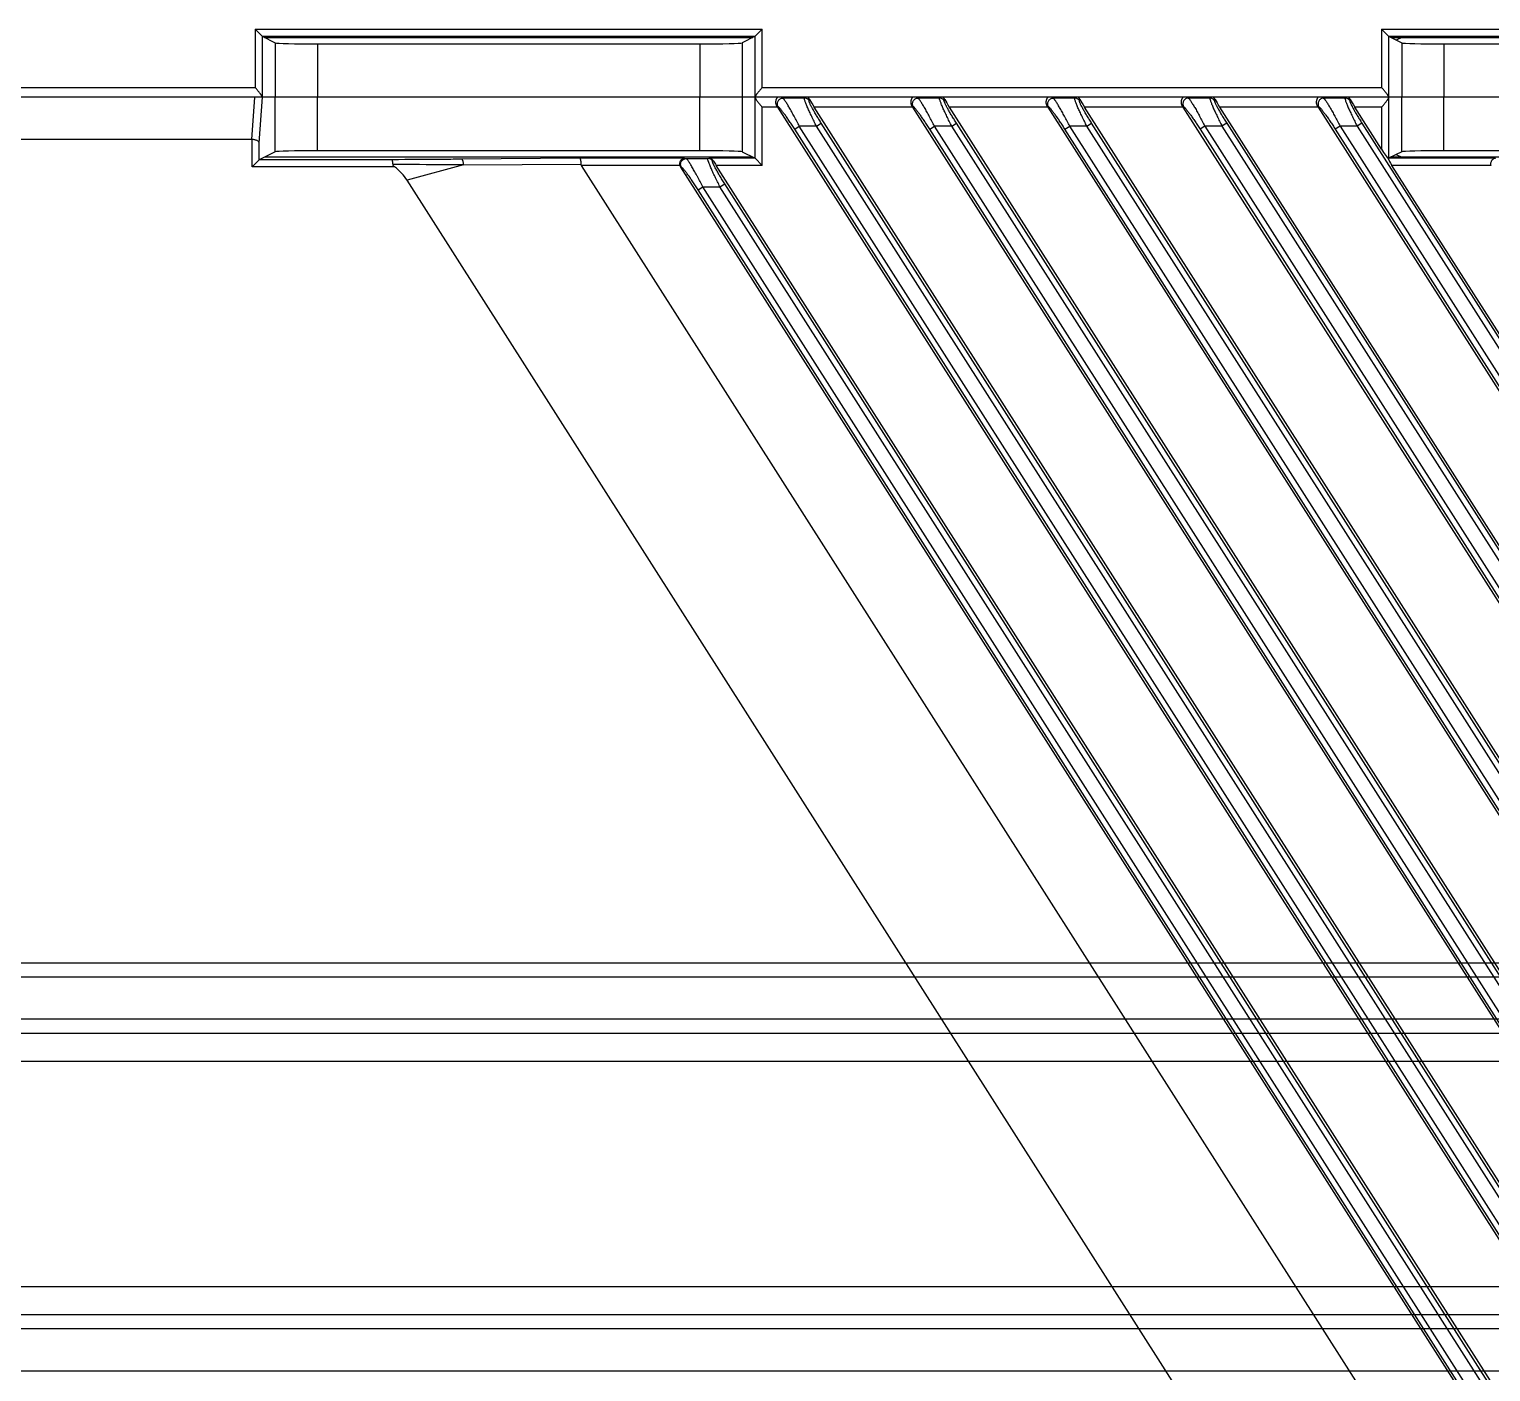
# Model space of a CAD drawing. Header units: millimetres. Extents: x 562 to 17351, y 2396 to 6995.
# Drawn here: x 14905.2 to 15009.1, y 5128.1 to 5223.6 of the extents above; entities that cross this region are included whole.
import ezdxf

# ---------------------------------------------------------------- set-up
doc = ezdxf.new("R2010")
doc.units = ezdxf.units.MM
doc.layers.add('02___PRT_ALL_AXES', color=7, linetype='Continuous')

# ---------------------------------------------------------------- blocks, each defined once
blk = doc.blocks.new('DTGCNV')
at = {"color": 7, "linetype": 'Continuous'}
for p, q in [((13316.62, 5010.2), (12716.62, 5010.2)), ((13098.88, 5007.2), (13099.09, 5010.2)), ((13099.39, 5006.95), (13099.62, 5010.2)), ((13100.53, 5006.33), (13100.53, 5010.2)), ((13103.53, 5006.4), (13103.53, 5010.2)), ((13130.71, 5006.4), (13130.71, 5010.2)), ((13133.71, 5010.2), (13133.71, 5006.33)), ((13134.63, 5005.86), (13134.63, 5010.16)), ((13136.6, 5010.14), (13136.5, 5010.2)), ((13138.13, 5010.14), (13136.6, 5010.14)), ((13138.13, 5010.14), (13138.16, 5010.2)), ((13138.51, 5010.03), (13138.46, 5009.95)), ((13146.21, 5010.14), (13146.1, 5010.2)), ((13147.73, 5010.14), (13146.21, 5010.14)), ((13147.73, 5010.14), (13147.76, 5010.2)), ((13148.11, 5010.03), (13148.07, 5009.95)), ((13155.81, 5010.14), (13155.71, 5010.2)), ((13157.34, 5010.14), (13155.81, 5010.14)), ((13157.34, 5010.14), (13157.37, 5010.2)), ((13157.72, 5010.03), (13157.67, 5009.95)), ((13165.31, 5010.2), (13165.42, 5010.14)), ((13166.94, 5010.14), (13165.42, 5010.14)), ((13166.97, 5010.2), (13166.94, 5010.14)), ((13167.32, 5010.03), (13167.28, 5009.95)), ((13174.91, 5010.2), (13175.02, 5010.14)), ((13176.54, 5010.14), (13175.02, 5010.14)), ((13176.58, 5010.2), (13176.54, 5010.14)), ((13176.93, 5010.03), (13176.88, 5009.95)), ((13179.64, 5010.16), (13179.64, 5005.86)), ((13180.57, 5006.33), (13180.57, 5010.2)), ((13183.57, 5006.4), (13183.57, 5010.2)), ((13135.13, 5005.36), (13135.13, 5009.5)), ((13136.22, 5009.5), (13135.13, 5009.5)), ((13136.27, 5009.53), (13136.16, 5009.59)), ((13136.22, 5009.5), (13315.88, 4727.48)), ((13145.82, 5009.5), (13138.83, 5009.5)), ((13315.92, 4731.52), (13138.83, 5009.5)), ((13145.87, 5009.53), (13145.76, 5009.59)), ((13145.82, 5009.5), (13315.88, 4742.55)), ((13155.43, 5009.5), (13148.43, 5009.5)), ((13315.92, 4746.59), (13148.43, 5009.5)), ((13155.48, 5009.53), (13155.37, 5009.59)), ((13155.43, 5009.5), (13315.88, 4757.63)), ((13165.03, 5009.5), (13158.03, 5009.5)), ((13311.78, 4768.16), (13158.03, 5009.5)), ((13164.97, 5009.59), (13165.08, 5009.53)), ((13165.03, 5009.5), (13311.54, 4779.53)), ((13174.63, 5009.5), (13167.64, 5009.5)), ((13311.78, 4783.23), (13167.64, 5009.5)), ((13174.58, 5009.59), (13174.69, 5009.53)), ((13174.63, 5009.5), (13311.54, 4794.6)), ((13179.14, 5009.5), (13177.24, 5009.5)), ((13179.14, 5006.51), (13177.24, 5009.5)), ((13179.14, 5009.5), (13179.14, 5006.51)), ((13137.44, 5007.93), (13137.77, 5008.15)), ((13314.23, 4730.42), (13137.44, 5007.93)), ((13138.99, 5008.15), (13137.77, 5008.15)), ((13314.57, 4730.63), (13137.77, 5008.15)), ((13138.99, 5008.15), (13139.33, 5008.36)), ((13314.57, 4732.55), (13138.99, 5008.15)), ((13314.9, 4732.76), (13139.33, 5008.36)), ((13147.04, 5007.93), (13147.38, 5008.15)), ((13314.23, 4745.49), (13147.04, 5007.93)), ((13148.6, 5008.15), (13147.38, 5008.15)), ((13314.57, 4745.71), (13147.38, 5008.15)), ((13148.6, 5008.15), (13148.93, 5008.36)), ((13314.57, 4747.62), (13148.6, 5008.15)), ((13314.9, 4747.84), (13148.93, 5008.36)), ((13156.64, 5007.93), (13156.98, 5008.15)), ((13314.23, 4760.57), (13156.64, 5007.93)), ((13158.2, 5008.15), (13156.98, 5008.15)), ((13314.57, 4760.78), (13156.98, 5008.15)), ((13158.2, 5008.15), (13158.54, 5008.36)), ((13314.57, 4762.7), (13158.2, 5008.15)), ((13314.9, 4762.91), (13158.54, 5008.36)), ((13166.58, 5008.15), (13166.25, 5007.93)), ((13166.25, 5007.93), (13309.92, 4782.41)), ((13167.8, 5008.15), (13166.58, 5008.15)), ((13166.58, 5008.15), (13310.26, 4782.62)), ((13168.14, 5008.36), (13167.8, 5008.15)), ((13167.8, 5008.15), (13310.26, 4784.54)), ((13168.14, 5008.36), (13310.59, 4784.75)), ((13176.19, 5008.15), (13175.85, 5007.93)), ((13175.85, 5007.93), (13309.92, 4797.49)), ((13177.41, 5008.15), (13176.19, 5008.15)), ((13176.19, 5008.15), (13310.26, 4797.7)), ((13177.74, 5008.36), (13177.41, 5008.15)), ((13177.41, 5008.15), (13310.26, 4799.62)), ((13177.74, 5008.36), (13310.59, 4799.83)), ((13098.88, 5007.2), (13079.85, 5007.2)), ((13098.89, 5005.26), (13098.89, 5007.2)), ((13099.39, 5005.76), (13099.39, 5006.95)), ((13099.39, 5005.76), (13098.89, 5005.26)), ((13100.53, 5006.33), (13099.39, 5005.76)), ((13108.82, 5005.76), (13099.39, 5005.76)), ((13134.46, 5005.95), (13099.78, 5005.95)), ((13130.71, 5006.4), (13103.53, 5006.4)), ((13122.17, 5005.86), (13113.78, 5005.8)), ((13129.61, 5005.86), (13122.17, 5005.86)), ((13129.61, 5005.86), (13129.73, 5005.84)), ((13129.73, 5005.84), (13131.28, 5005.84)), ((13131.28, 5005.84), (13131.37, 5005.86)), ((13134.63, 5005.86), (13131.37, 5005.86)), ((13131.67, 5005.67), (13131.61, 5005.65)), ((13133.71, 5006.33), (13134.63, 5005.86)), ((13135.13, 5005.36), (13134.63, 5005.86)), ((13179.64, 5005.86), (13179.61, 5005.83)), ((13180.57, 5006.33), (13179.64, 5005.86)), ((13187.23, 5005.86), (13179.64, 5005.86)), ((13237.42, 5005.95), (13179.82, 5005.95)), ((13233.67, 5006.4), (13183.57, 5006.4)), ((13109, 5005.26), (13098.89, 5005.26)), ((13113.92, 5005.39), (13109.91, 5004.31)), ((13113.92, 5005.39), (13122.24, 5005.45)), ((13129.27, 5005.36), (13122.27, 5005.36)), ((13122.27, 5005.36), (13314.22, 4704.06)), ((13129.4, 5005.22), (13129.33, 5005.24)), ((13129.33, 5005.24), (13315.88, 4712.4)), ((13135.13, 5005.36), (13131.86, 5005.36)), ((13315.92, 4716.44), (13131.86, 5005.36)), ((13186.9, 5005.36), (13179.88, 5005.36)), ((13311.78, 4798.31), (13179.88, 5005.36)), ((13298.05, 4708.98), (13109.91, 5004.31)), ((13130.58, 5003.62), (13130.91, 5003.84)), ((13314.23, 4715.34), (13130.58, 5003.62)), ((13130.91, 5003.84), (13132.13, 5003.84)), ((13314.57, 4715.56), (13130.91, 5003.84)), ((13132.13, 5003.84), (13132.47, 5004.05)), ((13314.57, 4717.47), (13132.13, 5003.84)), ((13314.9, 4717.69), (13132.47, 5004.05)), ((13099.1, 4677.53), (13135.13, 4677.53)), ((13099.1, 4677.53), (13099.6, 4677.03)), ((13099.1, 4677.53), (13099.1, 4673.4)), ((13134.63, 4677.03), (13135.13, 4677.53)), ((13135.13, 4673.4), (13135.13, 4677.53)), ((13179.14, 4677.53), (13238.09, 4677.53)), ((13179.14, 4677.53), (13179.64, 4677.03)), ((13179.14, 4677.53), (13179.14, 4673.4)), ((13099.6, 4677.03), (13134.63, 4677.03)), ((13099.6, 4677.03), (13100.53, 4676.57)), ((13099.6, 4677.03), (13099.6, 4672.73)), ((13099.78, 4676.94), (13134.46, 4676.94)), ((13100.53, 4676.57), (13100.53, 4672.7)), ((13103.53, 4676.49), (13130.71, 4676.49)), ((13103.53, 4676.49), (13103.53, 4672.7)), ((13130.71, 4676.49), (13130.71, 4672.7)), ((13134.63, 4677.03), (13133.71, 4676.57)), ((13133.71, 4676.57), (13133.71, 4672.7)), ((13134.63, 4672.73), (13134.63, 4677.03)), ((13179.64, 4677.03), (13237.59, 4677.03)), ((13179.64, 4677.03), (13180.57, 4676.57)), ((13179.64, 4677.03), (13179.64, 4672.73)), ((13179.82, 4676.94), (13237.42, 4676.94)), ((13180.57, 4676.57), (13180.57, 4672.7)), ((13183.57, 4676.49), (13233.67, 4676.49)), ((13183.57, 4676.49), (13183.57, 4672.7)), ((12970.76, 4673.4), (13099.1, 4673.4)), ((13135.13, 4673.4), (13179.14, 4673.4)), ((13316.62, 4672.7), (12717.12, 4672.7))]:
    blk.add_line(p, q, dxfattribs=at)
for centre, radius, start, end in [((13138.13, 5009.74), 0.402, 32.7568, 89.7432), ((13147.73, 5009.74), 0.402, 32.7568, 89.7432), ((13157.33, 5009.74), 0.402, 32.7568, 89.7432), ((13166.94, 5009.74), 0.402, 32.7568, 89.7432), ((13176.54, 5009.74), 0.402, 32.7568, 89.7432), ((13131.28, 5005.44), 0.399, 32.3207, 89.8089)]:
    blk.add_arc(centre, radius, start, end, dxfattribs=at)
at = {"color": 4, "linetype": 'Continuous'}
for centre, start, end in [((13177.62, 4999.32), 66.1092, 69.5617), ((13177.62, 4683.57), 290.4383, 293.8908)]:
    blk.add_arc(centre, 7.25, start, end, dxfattribs=at)
at = {"color": 7, "linetype": 'Continuous'}
for centre, major_axis, ratio, start_param, end_param in [((13134.62, 5009.5), (0, 0.7), 0.052408, -0.329, 0), ((13138.9, 5009.5), (-0.449, 0.699), 0.073624, 0.647746, 1.523567), ((13148.5, 5009.5), (-0.449, 0.699), 0.073624, 0.647746, 1.523567), ((13158.11, 5009.5), (-0.449, 0.699), 0.073624, 0.647746, 1.523567), ((13167.71, 5009.5), (-0.449, 0.699), 0.073624, 0.647746, 1.523567), ((13177.31, 5009.5), (-0.449, 0.699), 0.073624, 0.647746, 1.523567), ((13179.65, 5009.5), (0, 0.7), 0.052408, 0, 0.329), ((13136.14, 5009.5), (-0.449, 0.699), 0.073624, -1.618026, -1.492115), ((13145.75, 5009.5), (-0.449, 0.699), 0.073624, -1.618026, -1.492115), ((13155.35, 5009.5), (-0.449, 0.699), 0.073624, -1.618026, -1.492115), ((13164.96, 5009.5), (-0.449, 0.699), 0.073624, -1.618026, -1.492115), ((13174.56, 5009.5), (-0.449, 0.699), 0.073624, -1.618026, -1.492115), ((13098.87, 5006.57), (0.044, 0.624), 0.799298, 0.034841, 0.055795), ((13099.39, 5005.26), (0, 0.5), 0.052408, 0.02618, 0.05236), ((13103.53, 5006.32), (3, 0), 0.026186, 1.570796, 3.089233), ((13130.71, 5006.32), (3, 0), 0.026186, 0.05236, 1.570796), ((13131.91, 5005.36), (-0.321, 0.499), 0.073624, 0.868345, 1.523567), ((13134.63, 5005.36), (0, 0.5), 0.052408, -0.05236, -0.02618), ((13179.14, 5006.59), (-0.499, 0.789), 0.046753, -4.638574, -3.431039), ((13179.93, 5005.36), (-0.321, 0.499), 0.073624, 0.316032, 1.523567), ((13179.64, 5005.36), (0, 0.5), 0.052408, 0.02618, 0.05236), ((13183.57, 5006.32), (3, 0), 0.026186, 1.570796, 3.089233), ((13086.68, 4997.2), (-23.56, -6.35), 0.327795, -3.039123, -2.892178), ((13123.91, 5005.36), (1.66, -0.1), 0.294337, -3.113547, -2.930038), ((13129.67, 5005.45), (0.394, -0.086), 0.992492, -2.706869, -2.364001), ((13099.6, 4677.53), (0, 0.5), 0.052408, -3.193953, -3.167773), ((13103.53, 4676.57), (3, 0), 0.026186, -3.089233, -1.570796), ((13130.71, 4676.57), (3, 0), 0.026186, -1.570796, -0.05236), ((13134.63, 4677.53), (0, 0.5), 0.052408, -3.115413, -3.089233), ((13179.64, 4677.53), (0, 0.5), 0.052408, -3.193953, -3.167773), ((13183.57, 4676.57), (3, 0), 0.026186, -3.089233, -1.570796), ((13099.61, 4673.4), (0, 0.7), 0.052408, -3.470593, -3.141593), ((13134.62, 4673.4), (0, 0.7), 0.052408, -3.141593, -2.812592), ((13179.65, 4673.4), (0, 0.7), 0.052408, -3.470593, -3.141593)]:
    blk.add_ellipse(centre, major_axis=major_axis, ratio=ratio, start_param=start_param, end_param=end_param, dxfattribs=at)
for points, knots in [([(13134.63, 5010.16), (13134.63, 5010.16), (13134.64, 5010.15), (13134.64, 5010.14), (13134.65, 5010.12), (13134.66, 5010.1), (13134.67, 5010.08), (13134.7, 5010.04), (13134.72, 5010), (13134.76, 5009.95), (13134.82, 5009.87), (13134.89, 5009.78), (13134.97, 5009.69), (13135.05, 5009.59), (13135.11, 5009.53), (13135.13, 5009.5)], [0, 0, 0, 0, 0.013463, 0.028958, 0.046471, 0.065932, 0.110248, 0.160922, 0.216933, 0.277361, 0.408429, 0.549248, 0.696374, 0.84732, 1, 1, 1, 1]), ([(13136.17, 5010.2), (13136.17, 5010.2), (13136.18, 5010.2), (13136.18, 5010.2), (13136.19, 5010.19), (13136.19, 5010.19), (13136.19, 5010.19), (13136.19, 5010.19), (13136.19, 5010.18), (13136.19, 5010.18), (13136.19, 5010.17), (13136.18, 5010.16), (13136.18, 5010.15), (13136.17, 5010.14), (13136.16, 5010.13), (13136.15, 5010.11), (13136.14, 5010.09), (13136.13, 5010.06), (13136.11, 5010.02), (13136.1, 5009.98), (13136.09, 5009.93), (13136.08, 5009.87), (13136.08, 5009.82), (13136.09, 5009.76), (13136.11, 5009.7), (13136.13, 5009.64), (13136.15, 5009.6), (13136.16, 5009.59)], [0, 0, 0, 0, 0.012577, 0.017811, 0.022415, 0.026524, 0.030371, 0.038422, 0.043171, 0.048577, 0.06156, 0.077442, 0.095999, 0.116978, 0.140127, 0.165209, 0.192065, 0.250601, 0.315018, 0.384942, 0.460136, 0.540384, 0.625394, 0.714676, 0.807485, 0.902935, 1, 1, 1, 1]), ([(13136.27, 5009.53), (13136.25, 5009.56), (13136.22, 5009.62), (13136.21, 5009.73), (13136.22, 5009.83), (13136.26, 5009.93), (13136.32, 5010.02), (13136.4, 5010.08), (13136.5, 5010.13), (13136.57, 5010.14), (13136.6, 5010.14)], [0, 0, 0, 0, 0.124309, 0.249137, 0.374435, 0.5, 0.625565, 0.750863, 0.875691, 1, 1, 1, 1]), ([(13137.77, 5008.15), (13137.71, 5008.26), (13137.59, 5008.5), (13137.41, 5008.84), (13137.26, 5009.11), (13137.14, 5009.32), (13137.06, 5009.46), (13136.98, 5009.59), (13136.91, 5009.71), (13136.84, 5009.82), (13136.78, 5009.92), (13136.73, 5009.99), (13136.7, 5010.03), (13136.68, 5010.06), (13136.65, 5010.09), (13136.64, 5010.11), (13136.62, 5010.13), (13136.61, 5010.13), (13136.6, 5010.14)], [0, 0, 0, 0, 0.172457, 0.340604, 0.500133, 0.575264, 0.646516, 0.713267, 0.77487, 0.830657, 0.879953, 0.922093, 0.940283, 0.956456, 0.970552, 0.982522, 0.992336, 1, 1, 1, 1]), ([(13138.99, 5008.15), (13138.93, 5008.26), (13138.82, 5008.49), (13138.68, 5008.78), (13138.57, 5009), (13138.5, 5009.16), (13138.43, 5009.31), (13138.37, 5009.45), (13138.31, 5009.59), (13138.26, 5009.71), (13138.21, 5009.82), (13138.18, 5009.92), (13138.15, 5009.99), (13138.14, 5010.04), (13138.13, 5010.06), (13138.13, 5010.09), (13138.13, 5010.11), (13138.13, 5010.12), (13138.13, 5010.13), (13138.13, 5010.14), (13138.13, 5010.14)], [0, 0, 0, 0, 0.17863, 0.352747, 0.436605, 0.51745, 0.594578, 0.667244, 0.734677, 0.796087, 0.850691, 0.897742, 0.936571, 0.952732, 0.966652, 0.978305, 0.98769, 0.994858, 0.997662, 1, 1, 1, 1]), ([(13138.51, 5010.03), (13138.5, 5010.05), (13138.49, 5010.07), (13138.47, 5010.1), (13138.45, 5010.13), (13138.44, 5010.14), (13138.43, 5010.15), (13138.42, 5010.16), (13138.41, 5010.17), (13138.41, 5010.18), (13138.4, 5010.18), (13138.4, 5010.19), (13138.4, 5010.19), (13138.4, 5010.19), (13138.4, 5010.2), (13138.4, 5010.2), (13138.4, 5010.2), (13138.41, 5010.2), (13138.41, 5010.2)], [0, 0, 0, 0, 0.204317, 0.392896, 0.563403, 0.640806, 0.712092, 0.776327, 0.832529, 0.879525, 0.916233, 0.930591, 0.942394, 0.959733, 0.967501, 0.976309, 0.987004, 1, 1, 1, 1]), ([(13139.33, 5008.36), (13139.27, 5008.45), (13139.16, 5008.63), (13139, 5008.89), (13138.87, 5009.11), (13138.78, 5009.27), (13138.71, 5009.39), (13138.65, 5009.5), (13138.6, 5009.6), (13138.55, 5009.69), (13138.52, 5009.76), (13138.5, 5009.81), (13138.49, 5009.84), (13138.48, 5009.87), (13138.47, 5009.89), (13138.46, 5009.91), (13138.46, 5009.93), (13138.46, 5009.94), (13138.46, 5009.95), (13138.46, 5009.95), (13138.46, 5009.95)], [0, 0, 0, 0, 0.175673, 0.347519, 0.511196, 0.588381, 0.661487, 0.7297, 0.792145, 0.847915, 0.896102, 0.917087, 0.935869, 0.952372, 0.966531, 0.978313, 0.987727, 0.991571, 0.994868, 1, 1, 1, 1]), ([(13145.78, 5010.2), (13145.78, 5010.2), (13145.78, 5010.2), (13145.79, 5010.2), (13145.79, 5010.19), (13145.79, 5010.19), (13145.79, 5010.19), (13145.8, 5010.19), (13145.79, 5010.18), (13145.79, 5010.18), (13145.79, 5010.17), (13145.79, 5010.16), (13145.78, 5010.15), (13145.77, 5010.14), (13145.77, 5010.13), (13145.76, 5010.11), (13145.75, 5010.09), (13145.73, 5010.06), (13145.72, 5010.02), (13145.7, 5009.98), (13145.69, 5009.93), (13145.69, 5009.87), (13145.69, 5009.82), (13145.7, 5009.76), (13145.71, 5009.7), (13145.73, 5009.64), (13145.75, 5009.6), (13145.76, 5009.59)], [0, 0, 0, 0, 0.012577, 0.017811, 0.022415, 0.026524, 0.030371, 0.038422, 0.043171, 0.048577, 0.06156, 0.077442, 0.095999, 0.116978, 0.140127, 0.165209, 0.192065, 0.250601, 0.315018, 0.384942, 0.460136, 0.540384, 0.625394, 0.714676, 0.807485, 0.902935, 1, 1, 1, 1]), ([(13145.87, 5009.53), (13145.85, 5009.56), (13145.83, 5009.62), (13145.81, 5009.73), (13145.82, 5009.83), (13145.86, 5009.93), (13145.92, 5010.02), (13146.01, 5010.08), (13146.1, 5010.13), (13146.17, 5010.14), (13146.21, 5010.14)], [0, 0, 0, 0, 0.124309, 0.249137, 0.374435, 0.5, 0.625565, 0.750863, 0.875691, 1, 1, 1, 1]), ([(13147.38, 5008.15), (13147.32, 5008.26), (13147.19, 5008.5), (13147.01, 5008.84), (13146.86, 5009.11), (13146.75, 5009.32), (13146.67, 5009.46), (13146.59, 5009.59), (13146.51, 5009.71), (13146.45, 5009.82), (13146.38, 5009.92), (13146.34, 5009.99), (13146.3, 5010.03), (13146.28, 5010.06), (13146.26, 5010.09), (13146.24, 5010.11), (13146.22, 5010.13), (13146.21, 5010.13), (13146.21, 5010.14)], [0, 0, 0, 0, 0.172457, 0.340604, 0.500133, 0.575264, 0.646516, 0.713267, 0.77487, 0.830657, 0.879953, 0.922093, 0.940283, 0.956456, 0.970552, 0.982522, 0.992336, 1, 1, 1, 1]), ([(13148.6, 5008.15), (13148.54, 5008.26), (13148.42, 5008.49), (13148.28, 5008.78), (13148.18, 5009), (13148.1, 5009.16), (13148.03, 5009.31), (13147.97, 5009.45), (13147.91, 5009.59), (13147.86, 5009.71), (13147.82, 5009.82), (13147.78, 5009.92), (13147.76, 5009.99), (13147.74, 5010.04), (13147.74, 5010.06), (13147.73, 5010.09), (13147.73, 5010.11), (13147.73, 5010.12), (13147.73, 5010.13), (13147.73, 5010.14), (13147.73, 5010.14)], [0, 0, 0, 0, 0.17863, 0.352747, 0.436605, 0.51745, 0.594578, 0.667244, 0.734677, 0.796087, 0.850691, 0.897742, 0.936571, 0.952732, 0.966652, 0.978305, 0.98769, 0.994858, 0.997662, 1, 1, 1, 1]), ([(13148.11, 5010.03), (13148.11, 5010.05), (13148.09, 5010.07), (13148.07, 5010.1), (13148.05, 5010.13), (13148.04, 5010.14), (13148.03, 5010.15), (13148.02, 5010.16), (13148.02, 5010.17), (13148.01, 5010.18), (13148.01, 5010.18), (13148, 5010.19), (13148, 5010.19), (13148, 5010.19), (13148, 5010.2), (13148.01, 5010.2), (13148.01, 5010.2), (13148.01, 5010.2), (13148.01, 5010.2)], [0, 0, 0, 0, 0.204317, 0.392896, 0.563403, 0.640806, 0.712092, 0.776327, 0.832529, 0.879525, 0.916233, 0.930591, 0.942394, 0.959733, 0.967501, 0.976309, 0.987004, 1, 1, 1, 1]), ([(13148.93, 5008.36), (13148.88, 5008.45), (13148.76, 5008.63), (13148.6, 5008.89), (13148.47, 5009.11), (13148.38, 5009.27), (13148.31, 5009.39), (13148.26, 5009.5), (13148.2, 5009.6), (13148.16, 5009.69), (13148.13, 5009.76), (13148.11, 5009.81), (13148.09, 5009.84), (13148.08, 5009.87), (13148.07, 5009.89), (13148.07, 5009.91), (13148.07, 5009.93), (13148.07, 5009.94), (13148.07, 5009.95), (13148.07, 5009.95), (13148.07, 5009.95)], [0, 0, 0, 0, 0.175673, 0.347519, 0.511196, 0.588381, 0.661487, 0.7297, 0.792145, 0.847915, 0.896102, 0.917087, 0.935869, 0.952372, 0.966531, 0.978313, 0.987727, 0.991571, 0.994868, 1, 1, 1, 1]), ([(13155.38, 5010.2), (13155.38, 5010.2), (13155.39, 5010.2), (13155.39, 5010.2), (13155.39, 5010.19), (13155.4, 5010.19), (13155.4, 5010.19), (13155.4, 5010.19), (13155.4, 5010.18), (13155.4, 5010.18), (13155.4, 5010.17), (13155.39, 5010.16), (13155.38, 5010.15), (13155.38, 5010.14), (13155.37, 5010.13), (13155.36, 5010.11), (13155.35, 5010.09), (13155.34, 5010.06), (13155.32, 5010.02), (13155.31, 5009.98), (13155.3, 5009.93), (13155.29, 5009.87), (13155.29, 5009.82), (13155.3, 5009.76), (13155.31, 5009.7), (13155.34, 5009.64), (13155.36, 5009.6), (13155.37, 5009.59)], [0, 0, 0, 0, 0.012577, 0.017811, 0.022415, 0.026524, 0.030371, 0.038422, 0.043171, 0.048577, 0.06156, 0.077442, 0.095999, 0.116978, 0.140127, 0.165209, 0.192065, 0.250601, 0.315018, 0.384942, 0.460136, 0.540384, 0.625394, 0.714676, 0.807485, 0.902935, 1, 1, 1, 1]), ([(13155.48, 5009.53), (13155.46, 5009.56), (13155.43, 5009.62), (13155.41, 5009.73), (13155.43, 5009.83), (13155.46, 5009.93), (13155.53, 5010.02), (13155.61, 5010.08), (13155.71, 5010.13), (13155.78, 5010.14), (13155.81, 5010.14)], [0, 0, 0, 0, 0.124309, 0.249137, 0.374435, 0.5, 0.625565, 0.750863, 0.875691, 1, 1, 1, 1]), ([(13156.98, 5008.15), (13156.92, 5008.26), (13156.8, 5008.5), (13156.62, 5008.84), (13156.47, 5009.11), (13156.35, 5009.32), (13156.27, 5009.46), (13156.19, 5009.59), (13156.12, 5009.71), (13156.05, 5009.82), (13155.99, 5009.92), (13155.94, 5009.99), (13155.91, 5010.03), (13155.88, 5010.06), (13155.86, 5010.09), (13155.84, 5010.11), (13155.83, 5010.13), (13155.82, 5010.13), (13155.81, 5010.14)], [0, 0, 0, 0, 0.172457, 0.340604, 0.500133, 0.575264, 0.646516, 0.713267, 0.77487, 0.830657, 0.879953, 0.922093, 0.940283, 0.956456, 0.970552, 0.982522, 0.992336, 1, 1, 1, 1]), ([(13158.2, 5008.15), (13158.14, 5008.26), (13158.03, 5008.49), (13157.89, 5008.78), (13157.78, 5009), (13157.71, 5009.16), (13157.64, 5009.31), (13157.57, 5009.45), (13157.52, 5009.59), (13157.47, 5009.71), (13157.42, 5009.82), (13157.39, 5009.92), (13157.36, 5009.99), (13157.35, 5010.04), (13157.34, 5010.06), (13157.34, 5010.09), (13157.33, 5010.11), (13157.33, 5010.12), (13157.33, 5010.13), (13157.34, 5010.14), (13157.34, 5010.14)], [0, 0, 0, 0, 0.17863, 0.352747, 0.436605, 0.51745, 0.594578, 0.667244, 0.734677, 0.796087, 0.850691, 0.897742, 0.936571, 0.952732, 0.966652, 0.978305, 0.98769, 0.994858, 0.997662, 1, 1, 1, 1]), ([(13157.72, 5010.03), (13157.71, 5010.05), (13157.7, 5010.07), (13157.68, 5010.1), (13157.66, 5010.13), (13157.64, 5010.14), (13157.64, 5010.15), (13157.63, 5010.16), (13157.62, 5010.17), (13157.61, 5010.18), (13157.61, 5010.18), (13157.61, 5010.19), (13157.61, 5010.19), (13157.61, 5010.19), (13157.61, 5010.2), (13157.61, 5010.2), (13157.61, 5010.2), (13157.61, 5010.2), (13157.61, 5010.2)], [0, 0, 0, 0, 0.204316, 0.392897, 0.563407, 0.640809, 0.712098, 0.776334, 0.832531, 0.879528, 0.916238, 0.930594, 0.942393, 0.959731, 0.967497, 0.976306, 0.987002, 1, 1, 1, 1]), ([(13158.54, 5008.36), (13158.48, 5008.45), (13158.37, 5008.63), (13158.21, 5008.89), (13158.08, 5009.11), (13157.98, 5009.27), (13157.92, 5009.39), (13157.86, 5009.5), (13157.81, 5009.6), (13157.76, 5009.69), (13157.73, 5009.76), (13157.71, 5009.81), (13157.7, 5009.84), (13157.69, 5009.87), (13157.68, 5009.89), (13157.67, 5009.91), (13157.67, 5009.93), (13157.67, 5009.94), (13157.67, 5009.95), (13157.67, 5009.95), (13157.67, 5009.95)], [0, 0, 0, 0, 0.175673, 0.347519, 0.511196, 0.588381, 0.661487, 0.7297, 0.792145, 0.847915, 0.896102, 0.917087, 0.935869, 0.952372, 0.966531, 0.978313, 0.987727, 0.991571, 0.994868, 1, 1, 1, 1]), ([(13164.98, 5010.2), (13164.99, 5010.2), (13164.99, 5010.2), (13165, 5010.2), (13165, 5010.19), (13165, 5010.19), (13165, 5010.19), (13165, 5010.19), (13165, 5010.18), (13165, 5010.18), (13165, 5010.17), (13164.99, 5010.16), (13164.99, 5010.15), (13164.98, 5010.14), (13164.97, 5010.13), (13164.97, 5010.11), (13164.95, 5010.09), (13164.94, 5010.06), (13164.93, 5010.02), (13164.91, 5009.98), (13164.9, 5009.93), (13164.9, 5009.87), (13164.9, 5009.82), (13164.9, 5009.76), (13164.92, 5009.7), (13164.94, 5009.64), (13164.96, 5009.6), (13164.97, 5009.59)], [0, 0, 0, 0, 0.012577, 0.017811, 0.022415, 0.026524, 0.030371, 0.038422, 0.043171, 0.048577, 0.06156, 0.077442, 0.095999, 0.116978, 0.140127, 0.165209, 0.192065, 0.250601, 0.315018, 0.384942, 0.460136, 0.540384, 0.625394, 0.714676, 0.807485, 0.902935, 1, 1, 1, 1]), ([(13165.42, 5010.14), (13165.38, 5010.14), (13165.31, 5010.13), (13165.21, 5010.08), (13165.13, 5010.02), (13165.07, 5009.93), (13165.03, 5009.83), (13165.02, 5009.73), (13165.03, 5009.62), (13165.06, 5009.56), (13165.08, 5009.53)], [0, 0, 0, 0, 0.124309, 0.249137, 0.374435, 0.5, 0.625565, 0.750863, 0.875691, 1, 1, 1, 1]), ([(13165.42, 5010.14), (13165.42, 5010.13), (13165.43, 5010.13), (13165.45, 5010.11), (13165.47, 5010.09), (13165.49, 5010.06), (13165.51, 5010.03), (13165.54, 5009.99), (13165.59, 5009.92), (13165.65, 5009.82), (13165.72, 5009.71), (13165.8, 5009.59), (13165.87, 5009.46), (13165.96, 5009.32), (13166.07, 5009.11), (13166.22, 5008.84), (13166.4, 5008.5), (13166.52, 5008.26), (13166.58, 5008.15)], [0, 0, 0, 0, 0.007664, 0.017477, 0.029447, 0.043543, 0.059716, 0.077906, 0.120046, 0.169342, 0.22513, 0.286734, 0.353486, 0.424739, 0.49987, 0.659399, 0.827544, 1, 1, 1, 1]), ([(13166.94, 5010.14), (13166.94, 5010.14), (13166.94, 5010.13), (13166.94, 5010.12), (13166.94, 5010.11), (13166.94, 5010.09), (13166.95, 5010.06), (13166.95, 5010.04), (13166.97, 5009.99), (13166.99, 5009.92), (13167.03, 5009.82), (13167.07, 5009.71), (13167.12, 5009.59), (13167.18, 5009.45), (13167.24, 5009.31), (13167.31, 5009.16), (13167.39, 5009), (13167.49, 5008.78), (13167.63, 5008.49), (13167.75, 5008.26), (13167.8, 5008.15)], [0, 0, 0, 0, 0.002337, 0.005141, 0.012309, 0.021692, 0.033343, 0.047262, 0.063422, 0.102249, 0.149298, 0.203902, 0.265312, 0.332745, 0.405412, 0.48254, 0.563386, 0.647245, 0.821366, 1, 1, 1, 1]), ([(13167.32, 5010.03), (13167.31, 5010.05), (13167.3, 5010.07), (13167.28, 5010.1), (13167.26, 5010.13), (13167.25, 5010.14), (13167.24, 5010.15), (13167.23, 5010.16), (13167.22, 5010.17), (13167.22, 5010.18), (13167.21, 5010.18), (13167.21, 5010.19), (13167.21, 5010.19), (13167.21, 5010.19), (13167.21, 5010.2), (13167.21, 5010.2), (13167.22, 5010.2), (13167.22, 5010.2), (13167.22, 5010.2)], [0, 0, 0, 0, 0.204317, 0.392896, 0.563403, 0.640806, 0.712092, 0.776327, 0.832529, 0.879525, 0.916233, 0.930591, 0.942394, 0.959733, 0.967501, 0.976309, 0.987004, 1, 1, 1, 1]), ([(13167.28, 5009.95), (13167.28, 5009.95), (13167.27, 5009.95), (13167.27, 5009.94), (13167.27, 5009.93), (13167.28, 5009.91), (13167.28, 5009.89), (13167.29, 5009.87), (13167.3, 5009.84), (13167.31, 5009.81), (13167.33, 5009.76), (13167.37, 5009.69), (13167.41, 5009.6), (13167.46, 5009.5), (13167.52, 5009.39), (13167.59, 5009.27), (13167.68, 5009.11), (13167.81, 5008.89), (13167.97, 5008.63), (13168.08, 5008.45), (13168.14, 5008.36)], [0, 0, 0, 0, 0.005131, 0.008428, 0.012271, 0.021684, 0.033464, 0.047622, 0.064124, 0.082905, 0.10389, 0.152077, 0.207846, 0.270293, 0.338506, 0.411613, 0.488798, 0.652475, 0.824325, 1, 1, 1, 1]), ([(13174.59, 5010.2), (13174.59, 5010.2), (13174.59, 5010.2), (13174.6, 5010.2), (13174.6, 5010.19), (13174.6, 5010.19), (13174.61, 5010.19), (13174.61, 5010.19), (13174.61, 5010.18), (13174.61, 5010.18), (13174.6, 5010.17), (13174.6, 5010.16), (13174.59, 5010.15), (13174.59, 5010.14), (13174.58, 5010.13), (13174.57, 5010.11), (13174.56, 5010.09), (13174.54, 5010.06), (13174.53, 5010.02), (13174.52, 5009.98), (13174.51, 5009.93), (13174.5, 5009.87), (13174.5, 5009.82), (13174.51, 5009.76), (13174.52, 5009.7), (13174.54, 5009.64), (13174.56, 5009.6), (13174.58, 5009.59)], [0, 0, 0, 0, 0.012577, 0.017811, 0.022415, 0.026524, 0.030371, 0.038422, 0.043171, 0.048577, 0.06156, 0.077442, 0.095999, 0.116978, 0.140127, 0.165209, 0.192065, 0.250601, 0.315018, 0.384942, 0.460136, 0.540384, 0.625394, 0.714676, 0.807485, 0.902935, 1, 1, 1, 1]), ([(13175.02, 5010.14), (13174.99, 5010.14), (13174.92, 5010.13), (13174.82, 5010.08), (13174.74, 5010.02), (13174.67, 5009.93), (13174.63, 5009.83), (13174.62, 5009.73), (13174.64, 5009.62), (13174.67, 5009.56), (13174.69, 5009.53)], [0, 0, 0, 0, 0.124309, 0.249137, 0.374435, 0.5, 0.625565, 0.750863, 0.875691, 1, 1, 1, 1]), ([(13175.02, 5010.14), (13175.03, 5010.13), (13175.04, 5010.13), (13175.05, 5010.11), (13175.07, 5010.09), (13175.09, 5010.06), (13175.11, 5010.03), (13175.15, 5009.99), (13175.2, 5009.92), (13175.26, 5009.82), (13175.33, 5009.71), (13175.4, 5009.59), (13175.48, 5009.46), (13175.56, 5009.32), (13175.68, 5009.11), (13175.83, 5008.84), (13176.01, 5008.5), (13176.13, 5008.26), (13176.19, 5008.15)], [0, 0, 0, 0, 0.007664, 0.017477, 0.029447, 0.043543, 0.059716, 0.077906, 0.120046, 0.169342, 0.22513, 0.286734, 0.353486, 0.424739, 0.49987, 0.659399, 0.827544, 1, 1, 1, 1]), ([(13176.54, 5010.14), (13176.54, 5010.14), (13176.54, 5010.13), (13176.54, 5010.12), (13176.54, 5010.11), (13176.54, 5010.09), (13176.55, 5010.06), (13176.56, 5010.04), (13176.57, 5009.99), (13176.59, 5009.92), (13176.63, 5009.82), (13176.67, 5009.71), (13176.72, 5009.59), (13176.78, 5009.45), (13176.85, 5009.31), (13176.92, 5009.16), (13176.99, 5009), (13177.1, 5008.78), (13177.23, 5008.49), (13177.35, 5008.26), (13177.41, 5008.15)], [0, 0, 0, 0, 0.002337, 0.005141, 0.012309, 0.021692, 0.033343, 0.047262, 0.063422, 0.102249, 0.149298, 0.203902, 0.265312, 0.332745, 0.405412, 0.48254, 0.563386, 0.647245, 0.821366, 1, 1, 1, 1]), ([(13176.93, 5010.03), (13176.92, 5010.05), (13176.91, 5010.07), (13176.88, 5010.1), (13176.87, 5010.13), (13176.85, 5010.14), (13176.84, 5010.15), (13176.84, 5010.16), (13176.83, 5010.17), (13176.82, 5010.18), (13176.82, 5010.18), (13176.82, 5010.19), (13176.82, 5010.19), (13176.82, 5010.19), (13176.82, 5010.2), (13176.82, 5010.2), (13176.82, 5010.2), (13176.82, 5010.2), (13176.82, 5010.2)], [0, 0, 0, 0, 0.204317, 0.392896, 0.563403, 0.640806, 0.712092, 0.776327, 0.832529, 0.879525, 0.916233, 0.930591, 0.942394, 0.959733, 0.967501, 0.976309, 0.987004, 1, 1, 1, 1]), ([(13176.88, 5009.95), (13176.88, 5009.95), (13176.88, 5009.95), (13176.88, 5009.94), (13176.88, 5009.93), (13176.88, 5009.91), (13176.89, 5009.89), (13176.89, 5009.87), (13176.9, 5009.84), (13176.92, 5009.81), (13176.94, 5009.76), (13176.97, 5009.69), (13177.02, 5009.6), (13177.07, 5009.5), (13177.13, 5009.39), (13177.19, 5009.27), (13177.29, 5009.11), (13177.41, 5008.89), (13177.58, 5008.63), (13177.69, 5008.45), (13177.74, 5008.36)], [0, 0, 0, 0, 0.005131, 0.008428, 0.012271, 0.021684, 0.033464, 0.047622, 0.064124, 0.082905, 0.10389, 0.152077, 0.207846, 0.270293, 0.338506, 0.411613, 0.488798, 0.652475, 0.824325, 1, 1, 1, 1]), ([(13179.14, 5009.5), (13179.17, 5009.53), (13179.23, 5009.59), (13179.31, 5009.69), (13179.38, 5009.78), (13179.46, 5009.87), (13179.51, 5009.95), (13179.55, 5010), (13179.58, 5010.04), (13179.6, 5010.08), (13179.62, 5010.1), (13179.63, 5010.12), (13179.64, 5010.14), (13179.64, 5010.15), (13179.64, 5010.16), (13179.64, 5010.16)], [0, 0, 0, 0, 0.152678, 0.303619, 0.450743, 0.591561, 0.722626, 0.783052, 0.839064, 0.889738, 0.93406, 0.953523, 0.971039, 0.986537, 1, 1, 1, 1]), ([(13137.44, 5007.93), (13137.38, 5008.03), (13137.26, 5008.21), (13137.08, 5008.48), (13136.93, 5008.69), (13136.82, 5008.86), (13136.74, 5008.97), (13136.66, 5009.08), (13136.58, 5009.17), (13136.51, 5009.26), (13136.45, 5009.34), (13136.4, 5009.4), (13136.37, 5009.44), (13136.34, 5009.46), (13136.32, 5009.49), (13136.3, 5009.5), (13136.28, 5009.52), (13136.27, 5009.52), (13136.27, 5009.53)], [0, 0, 0, 0, 0.1676, 0.331584, 0.488296, 0.562693, 0.633727, 0.700799, 0.763258, 0.8204, 0.871473, 0.915693, 0.93499, 0.952285, 0.967494, 0.980544, 0.991384, 1, 1, 1, 1]), ([(13147.04, 5007.93), (13146.98, 5008.03), (13146.86, 5008.21), (13146.68, 5008.48), (13146.54, 5008.69), (13146.42, 5008.86), (13146.34, 5008.97), (13146.26, 5009.08), (13146.19, 5009.17), (13146.12, 5009.26), (13146.05, 5009.34), (13146.01, 5009.4), (13145.97, 5009.44), (13145.95, 5009.46), (13145.92, 5009.49), (13145.91, 5009.5), (13145.89, 5009.52), (13145.88, 5009.52), (13145.87, 5009.53)], [0, 0, 0, 0, 0.1676, 0.331584, 0.488296, 0.562693, 0.633727, 0.700799, 0.763258, 0.8204, 0.871473, 0.915693, 0.93499, 0.952285, 0.967494, 0.980544, 0.991384, 1, 1, 1, 1]), ([(13156.64, 5007.93), (13156.58, 5008.03), (13156.47, 5008.21), (13156.29, 5008.48), (13156.14, 5008.69), (13156.03, 5008.86), (13155.94, 5008.97), (13155.86, 5009.08), (13155.79, 5009.17), (13155.72, 5009.26), (13155.66, 5009.34), (13155.61, 5009.4), (13155.57, 5009.44), (13155.55, 5009.46), (13155.53, 5009.49), (13155.51, 5009.5), (13155.49, 5009.52), (13155.48, 5009.52), (13155.48, 5009.53)], [0, 0, 0, 0, 0.1676, 0.331584, 0.488296, 0.562693, 0.633727, 0.700799, 0.763258, 0.8204, 0.871473, 0.915693, 0.93499, 0.952285, 0.967494, 0.980544, 0.991384, 1, 1, 1, 1]), ([(13165.08, 5009.53), (13165.09, 5009.52), (13165.1, 5009.52), (13165.11, 5009.5), (13165.13, 5009.49), (13165.15, 5009.46), (13165.18, 5009.44), (13165.21, 5009.4), (13165.26, 5009.34), (13165.33, 5009.26), (13165.39, 5009.17), (13165.47, 5009.08), (13165.55, 5008.97), (13165.63, 5008.86), (13165.74, 5008.69), (13165.89, 5008.48), (13166.07, 5008.21), (13166.19, 5008.03), (13166.25, 5007.93)], [0, 0, 0, 0, 0.008615, 0.019455, 0.032505, 0.047714, 0.065009, 0.084305, 0.128526, 0.179599, 0.236742, 0.299202, 0.366274, 0.437309, 0.511707, 0.668418, 0.832402, 1, 1, 1, 1]), ([(13174.69, 5009.53), (13174.69, 5009.52), (13174.7, 5009.52), (13174.72, 5009.5), (13174.74, 5009.49), (13174.76, 5009.46), (13174.78, 5009.44), (13174.82, 5009.4), (13174.87, 5009.34), (13174.93, 5009.26), (13175, 5009.17), (13175.07, 5009.08), (13175.15, 5008.97), (13175.23, 5008.86), (13175.35, 5008.69), (13175.5, 5008.48), (13175.67, 5008.21), (13175.79, 5008.03), (13175.85, 5007.93)], [0, 0, 0, 0, 0.008615, 0.019455, 0.032505, 0.047714, 0.065009, 0.084305, 0.128526, 0.179599, 0.236742, 0.299202, 0.366274, 0.437309, 0.511707, 0.668418, 0.832402, 1, 1, 1, 1]), ([(13099.39, 5006.95), (13099.39, 5006.95), (13099.39, 5006.97), (13099.38, 5006.99), (13099.37, 5007.02), (13099.35, 5007.05), (13099.31, 5007.08), (13099.25, 5007.12), (13099.17, 5007.15), (13099.09, 5007.17), (13098.99, 5007.19), (13098.93, 5007.2), (13098.89, 5007.2)], [0, 0, 0, 0, 0.038468, 0.078574, 0.121071, 0.166595, 0.268413, 0.386471, 0.521096, 0.670798, 0.832163, 1, 1, 1, 1]), ([(13113.78, 5005.8), (13113.37, 5005.79), (13111.71, 5005.78), (13110.06, 5005.77), (13108.82, 5005.76)], [0, 0, 0, 0, 0.248822, 1, 1, 1, 1]), ([(13108.82, 5005.76), (13108.82, 5005.76), (13108.82, 5005.76), (13108.82, 5005.75), (13108.83, 5005.75), (13108.83, 5005.74), (13108.84, 5005.73), (13108.84, 5005.72), (13108.84, 5005.7), (13108.85, 5005.68), (13108.85, 5005.66), (13108.86, 5005.61), (13108.87, 5005.56), (13108.87, 5005.5), (13108.88, 5005.45), (13108.88, 5005.43)], [0, 0, 0, 0, 0.015683, 0.025263, 0.036303, 0.06326, 0.09717, 0.138213, 0.186375, 0.241514, 0.303428, 0.446408, 0.612537, 0.798411, 1, 1, 1, 1]), ([(13113.92, 5005.39), (13113.92, 5005.41), (13113.92, 5005.47), (13113.9, 5005.54), (13113.89, 5005.61), (13113.87, 5005.67), (13113.86, 5005.7), (13113.85, 5005.72), (13113.84, 5005.74), (13113.83, 5005.76), (13113.82, 5005.78), (13113.8, 5005.79), (13113.79, 5005.79), (13113.78, 5005.79), (13113.78, 5005.8)], [0, 0, 0, 0, 0.181895, 0.353814, 0.511354, 0.650824, 0.712868, 0.769421, 0.820355, 0.865671, 0.905581, 0.940591, 0.971598, 1, 1, 1, 1]), ([(13122.17, 5005.86), (13122.17, 5005.86), (13122.18, 5005.86), (13122.18, 5005.86), (13122.18, 5005.85), (13122.19, 5005.84), (13122.2, 5005.83), (13122.2, 5005.81), (13122.21, 5005.79), (13122.21, 5005.77), (13122.22, 5005.73), (13122.23, 5005.68), (13122.24, 5005.61), (13122.24, 5005.54), (13122.24, 5005.48), (13122.24, 5005.45)], [0, 0, 0, 0, 0.016551, 0.026538, 0.037992, 0.065827, 0.100718, 0.142844, 0.192139, 0.248419, 0.311386, 0.455854, 0.62189, 0.804989, 1, 1, 1, 1]), ([(13129.61, 5005.86), (13129.58, 5005.86), (13129.54, 5005.86), (13129.47, 5005.83), (13129.41, 5005.79), (13129.36, 5005.74), (13129.33, 5005.7), (13129.3, 5005.65), (13129.27, 5005.57), (13129.26, 5005.47), (13129.27, 5005.4), (13129.27, 5005.36)], [0, 0, 0, 0, 0.098793, 0.200838, 0.308654, 0.424788, 0.486837, 0.551839, 0.69107, 0.841979, 1, 1, 1, 1]), ([(13129.4, 5005.22), (13129.38, 5005.25), (13129.35, 5005.32), (13129.33, 5005.42), (13129.34, 5005.53), (13129.38, 5005.63), (13129.44, 5005.72), (13129.53, 5005.78), (13129.63, 5005.83), (13129.7, 5005.84), (13129.73, 5005.84)], [0, 0, 0, 0, 0.124979, 0.250157, 0.375457, 0.500747, 0.625901, 0.750834, 0.875512, 1, 1, 1, 1]), ([(13130.91, 5003.84), (13130.85, 5003.96), (13130.73, 5004.2), (13130.57, 5004.5), (13130.44, 5004.73), (13130.35, 5004.89), (13130.26, 5005.05), (13130.18, 5005.19), (13130.1, 5005.32), (13130.03, 5005.45), (13129.96, 5005.55), (13129.9, 5005.65), (13129.85, 5005.71), (13129.82, 5005.76), (13129.79, 5005.78), (13129.78, 5005.8), (13129.76, 5005.82), (13129.75, 5005.83), (13129.74, 5005.83), (13129.74, 5005.83), (13129.73, 5005.84), (13129.73, 5005.84)], [0, 0, 0, 0, 0.177831, 0.350869, 0.4341, 0.514314, 0.59087, 0.663095, 0.73029, 0.791726, 0.846656, 0.89433, 0.934024, 0.950674, 0.965095, 0.977235, 0.987066, 0.991119, 0.994609, 0.997556, 1, 1, 1, 1]), ([(13132.13, 5003.84), (13132.07, 5003.96), (13131.95, 5004.19), (13131.81, 5004.49), (13131.7, 5004.72), (13131.62, 5004.88), (13131.55, 5005.04), (13131.49, 5005.19), (13131.43, 5005.32), (13131.39, 5005.43), (13131.36, 5005.51), (13131.34, 5005.56), (13131.32, 5005.61), (13131.3, 5005.65), (13131.29, 5005.69), (13131.28, 5005.73), (13131.27, 5005.76), (13131.27, 5005.78), (13131.27, 5005.8), (13131.27, 5005.81), (13131.27, 5005.82), (13131.27, 5005.83), (13131.27, 5005.83), (13131.27, 5005.83), (13131.28, 5005.84), (13131.28, 5005.84)], [0, 0, 0, 0, 0.184726, 0.364404, 0.450654, 0.53352, 0.612205, 0.685869, 0.753643, 0.814644, 0.842334, 0.868009, 0.891573, 0.912933, 0.932009, 0.94873, 0.963045, 0.974919, 0.984358, 0.988185, 0.991438, 0.994155, 0.996399, 0.998285, 1, 1, 1, 1]), ([(13131.67, 5005.67), (13131.65, 5005.7), (13131.61, 5005.75), (13131.54, 5005.82), (13131.45, 5005.85), (13131.4, 5005.86), (13131.37, 5005.86)], [0, 0, 0, 0, 0.280934, 0.535713, 0.772708, 1, 1, 1, 1]), ([(13132.47, 5004.05), (13132.41, 5004.14), (13132.29, 5004.33), (13132.15, 5004.56), (13132.05, 5004.74), (13131.97, 5004.87), (13131.9, 5005), (13131.83, 5005.12), (13131.77, 5005.23), (13131.73, 5005.31), (13131.7, 5005.38), (13131.68, 5005.42), (13131.66, 5005.46), (13131.64, 5005.5), (13131.63, 5005.53), (13131.62, 5005.56), (13131.61, 5005.58), (13131.61, 5005.61), (13131.6, 5005.62), (13131.6, 5005.63), (13131.6, 5005.64), (13131.6, 5005.64), (13131.61, 5005.65), (13131.61, 5005.65), (13131.61, 5005.65), (13131.61, 5005.65)], [0, 0, 0, 0, 0.181438, 0.358605, 0.444098, 0.526615, 0.605384, 0.679551, 0.74819, 0.810312, 0.838612, 0.864901, 0.889059, 0.910969, 0.930526, 0.94764, 0.962243, 0.974296, 0.98381, 0.987648, 0.99091, 0.993649, 0.995962, 0.998006, 1, 1, 1, 1]), ([(13187.23, 5005.86), (13187.21, 5005.86), (13187.16, 5005.86), (13187.1, 5005.83), (13187.04, 5005.79), (13186.99, 5005.74), (13186.96, 5005.7), (13186.93, 5005.65), (13186.9, 5005.57), (13186.88, 5005.47), (13186.89, 5005.4), (13186.9, 5005.36)], [0, 0, 0, 0, 0.098793, 0.200838, 0.308654, 0.424788, 0.486837, 0.551839, 0.69107, 0.841979, 1, 1, 1, 1]), ([(13113.92, 5005.39), (13113.5, 5005.39), (13111.82, 5005.4), (13110.14, 5005.42), (13108.88, 5005.43)], [0, 0, 0, 0, 0.248754, 1, 1, 1, 1]), ([(13108.88, 5005.43), (13108.88, 5005.42), (13108.88, 5005.4), (13108.89, 5005.38), (13108.9, 5005.36), (13108.92, 5005.33), (13108.96, 5005.29), (13108.99, 5005.27), (13109, 5005.26)], [0, 0, 0, 0, 0.120488, 0.243385, 0.367992, 0.493671, 0.746434, 1, 1, 1, 1]), ([(13130.58, 5003.62), (13130.52, 5003.72), (13130.39, 5003.91), (13130.21, 5004.19), (13130.06, 5004.41), (13129.94, 5004.58), (13129.85, 5004.69), (13129.77, 5004.8), (13129.7, 5004.9), (13129.63, 5004.99), (13129.57, 5005.06), (13129.52, 5005.12), (13129.48, 5005.15), (13129.46, 5005.18), (13129.44, 5005.19), (13129.42, 5005.21), (13129.41, 5005.22), (13129.4, 5005.22), (13129.4, 5005.22), (13129.4, 5005.22)], [0, 0, 0, 0, 0.172473, 0.340944, 0.501348, 0.577147, 0.649196, 0.716815, 0.779264, 0.835746, 0.885411, 0.927388, 0.945231, 0.960846, 0.974154, 0.9851, 0.993677, 0.997107, 1, 1, 1, 1]), ([(13099.6, 4672.73), (13099.6, 4672.74), (13099.6, 4672.75), (13099.6, 4672.76), (13099.59, 4672.77), (13099.58, 4672.79), (13099.56, 4672.82), (13099.54, 4672.85), (13099.51, 4672.89), (13099.47, 4672.95), (13099.42, 4673.02), (13099.34, 4673.11), (13099.27, 4673.2), (13099.19, 4673.3), (13099.13, 4673.36), (13099.1, 4673.4)], [0, 0, 0, 0, 0.013463, 0.028958, 0.046471, 0.065932, 0.110248, 0.160922, 0.216933, 0.277361, 0.408429, 0.549248, 0.696374, 0.84732, 1, 1, 1, 1]), ([(13135.13, 4673.4), (13135.11, 4673.36), (13135.05, 4673.3), (13134.97, 4673.2), (13134.89, 4673.11), (13134.82, 4673.02), (13134.76, 4672.95), (13134.72, 4672.89), (13134.7, 4672.85), (13134.67, 4672.82), (13134.66, 4672.79), (13134.65, 4672.77), (13134.64, 4672.76), (13134.64, 4672.75), (13134.63, 4672.74), (13134.63, 4672.73)], [0, 0, 0, 0, 0.152678, 0.303619, 0.450743, 0.591561, 0.722626, 0.783052, 0.839064, 0.889738, 0.93406, 0.953523, 0.971039, 0.986537, 1, 1, 1, 1]), ([(13179.64, 4672.73), (13179.64, 4672.74), (13179.64, 4672.75), (13179.64, 4672.76), (13179.63, 4672.77), (13179.62, 4672.79), (13179.6, 4672.82), (13179.58, 4672.85), (13179.55, 4672.89), (13179.51, 4672.95), (13179.46, 4673.02), (13179.38, 4673.11), (13179.31, 4673.2), (13179.23, 4673.3), (13179.17, 4673.36), (13179.14, 4673.4)], [0, 0, 0, 0, 0.013463, 0.028958, 0.046471, 0.065932, 0.110248, 0.160922, 0.216933, 0.277361, 0.408429, 0.549248, 0.696374, 0.84732, 1, 1, 1, 1])]:
    blk.add_open_spline(points, degree=3, knots=knots, dxfattribs=at)
blk = doc.blocks.new('*U61')
blk.add_blockref('DTGCNV', (-13016.62, -4845.2))
blk = doc.blocks.new('*U62')
at = {"color": 0, "linetype": 'ByBlock', "lineweight": -2, "transparency": 16777216}
for p in [(2400, 1350), (2400, 1012.5)]:
    blk.add_blockref('*U61', p, dxfattribs=at)
blk = doc.blocks.new('dfx')
at = {"color": 114, "linetype": 'Continuous', "lineweight": -3, "true_color": 0x139b48}
for p, q in [((13147.48, 8801.23), (13701.48, 8801.23)), ((13147.48, 8796.23), (13701.48, 8796.23)), ((13147.48, 8794.23), (13701.48, 8794.23)), ((13147.48, 8778.23), (13701.48, 8778.23)), ((13147.48, 8776.23), (13701.48, 8776.23))]:
    blk.add_line(p, q, dxfattribs=at)
at = {"layer": '02___PRT_ALL_AXES', "color": 114, "linetype": 'Continuous', "lineweight": -3, "true_color": 0x139b48}
for p, q in [((13151.45, 8800.23), (13697.51, 8800.23)), ((13151.45, 8797.23), (13697.51, 8797.23)), ((13151.45, 8775.23), (13697.51, 8775.23)), ((13151.45, 8772.23), (13697.51, 8772.23))]:
    blk.add_line(p, q, dxfattribs=at)
blk = doc.blocks.new('*U142')
blk.add_blockref('dfx', (-13416.98, -8530.48))
blk = doc.blocks.new('*U143')
at = {"color": 0, "linetype": 'ByBlock', "lineweight": -2, "transparency": 16777216}
blk.add_blockref('*U142', (2400, 675), dxfattribs=at)

msp = doc.modelspace()

# ---------------------------------------------------------------- block references
for name, p in [('*U62', (12438.816, 4041.217)), ('*U143', (12431.316, 4211.467))]:
    msp.add_blockref(name, p)

doc.saveas('drawing.dxf')
